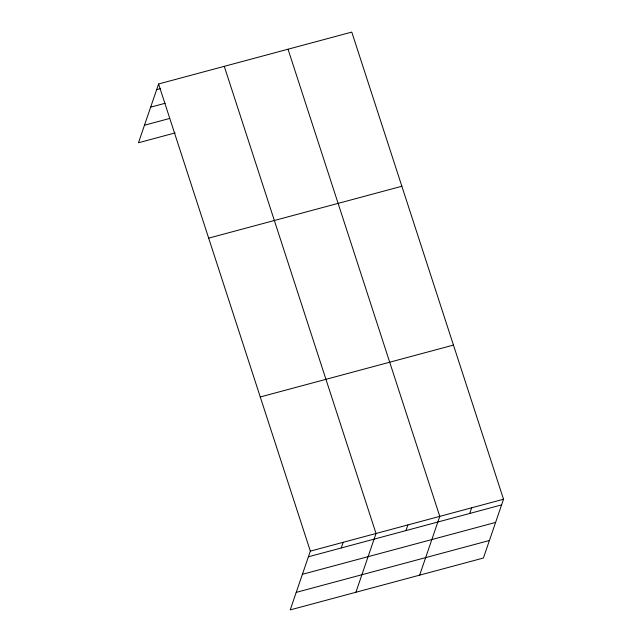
<?xml version="1.0" encoding="UTF-8"?>
<svg xmlns="http://www.w3.org/2000/svg" width="642" height="642" viewBox="0 0 642 642"><rect width="100%" height="100%" fill="white"/><g stroke="black" fill="none" stroke-linecap="round" stroke-linejoin="round"><path stroke-width="0.96" d="M158.59 83.974L310.343 551.125L290.216 609.9L483.41 558.026L503.529 499.243L351.784 32.1L158.59 83.974L138.471 142.757L175.178 132.902M341.247 547.963L343.181 542.305M355.901 592.261L376.027 533.486L224.275 66.335M405.969 530.581L407.903 524.923M419.651 575.144L439.778 516.361L288.033 49.217M469.719 513.464L471.653 507.806M156.656 89.631L160.516 88.596M150.653 107.166L165.146 103.274M144.474 125.222L169.584 118.481M208.674 238.134L401.86 186.26M260.267 396.965L453.453 345.091M310.343 551.125L503.529 499.243M308.409 556.783L501.595 504.901M302.406 574.309L495.592 522.436M296.219 592.373L489.413 540.492"/></g></svg>
